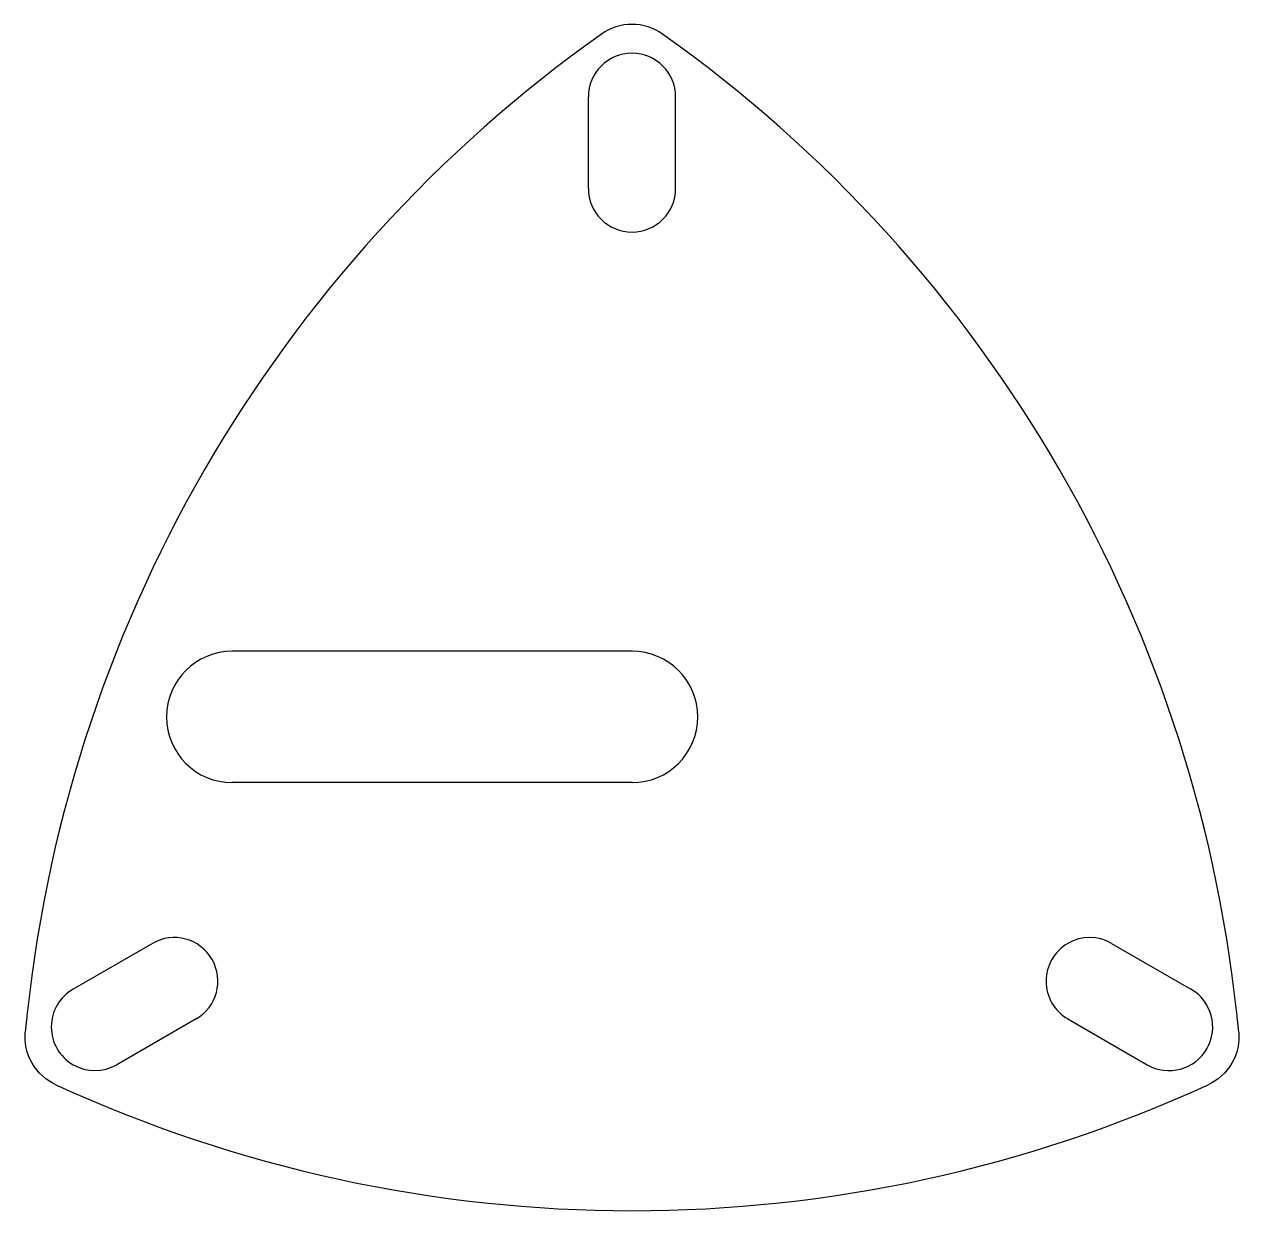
# Model space of a CAD drawing. Extents: x -58 to 58, y -47 to 66.
import ezdxf

# ---------------------------------------------------------------- set-up
doc = ezdxf.new("R2010")
doc.units = 0
doc.layers.add('Binder', color=7, linetype='CONTINUOUS')

msp = doc.modelspace()

# ---------------------------------------------------------------- linework, layer by layer
at = {"layer": 'Binder'}
for p, q in [((-4.15, 50.2538, 53.8), (-4.15, 58.9538, 53.8)), ((4.15, 50.2538, 53.8), (4.15, 58.9538, 53.8)), ((0, 6.25, 53.8), (-38, 6.25, 53.8)), ((0, -6.25, 53.8), (-38, -6.25, 53.8)), ((-45.5961, -21.5329, 53.8), (-53.1305, -25.8829, 53.8)), ((45.5961, -21.5329, 53.8), (53.1305, -25.8829, 53.8)), ((-41.4461, -28.7209, 53.8), (-48.9805, -33.0709, 53.8)), ((41.4461, -28.7209, 53.8), (48.9805, -33.0709, 53.8))]:
    msp.add_line(p, q, dxfattribs=at)
for centre, radius, start, end in [((72.9934, -42.1427, 53.8), 131.235, 125.326, 174.674), ((-72.9934, -42.1427, 53.8), 131.235, 5.32627, 54.6737), ((0, 58.9538, 53.8), 4.15, 0, 180), ((0, 50.2538, 53.8), 4.15, 180, 0), ((-38, 0, 53.8), 6.25, 90, -90), ((0, 0, 53.8), 6.25, -90, 90), ((-43.5211, -25.1269, 53.8), 4.15, -60, 120), ((43.5211, -25.1269, 53.8), 4.15, 60, -120), ((-51.0555, -29.4769, 53.8), 4.15, 120, -60), ((51.0555, -29.4769, 53.8), 4.15, -120, 60), ((0, 84.2855, 53.8), 131.235, -114.674, -65.3263)]:
    msp.add_arc(centre, radius, start, end, dxfattribs=at)
for points, knots in [([(2.89116, 64.9287, 53.8), (2.07557, 65.5114, 53.8), (1.0416, 65.8529, 53.8), (0, 65.8493, 53.8), (-1.0416, 65.8529, 53.8), (-2.07561, 65.5114, 53.8), (-2.89116, 64.9287, 53.8)], [0, 0, 0, 0, 0.500006, 0.500006, 0.500006, 1, 1, 1, 1]), ([(-54.7843, -34.9682, 53.8), (-55.6968, -34.5532, 53.8), (-56.5095, -33.8285, 53.8), (-57.0272, -32.9247, 53.8), (-57.5511, -32.0244, 53.8), (-57.7724, -30.9582, 53.8), (-57.6755, -29.9605, 53.8)], [0, 0, 0, 0, 0.499994, 0.499994, 0.499994, 1, 1, 1, 1]), ([(57.6755, -29.9605, 53.8), (57.7724, -30.9582, 53.8), (57.5511, -32.0244, 53.8), (57.0272, -32.9247, 53.8), (56.5095, -33.8285, 53.8), (55.6968, -34.5532, 53.8), (54.7843, -34.9682, 53.8)], [0, 0, 0, 0, 0.499994, 0.499994, 0.499994, 1, 1, 1, 1])]:
    msp.add_open_spline(points, degree=3, knots=knots, dxfattribs=at)

doc.saveas('drawing.dxf')
